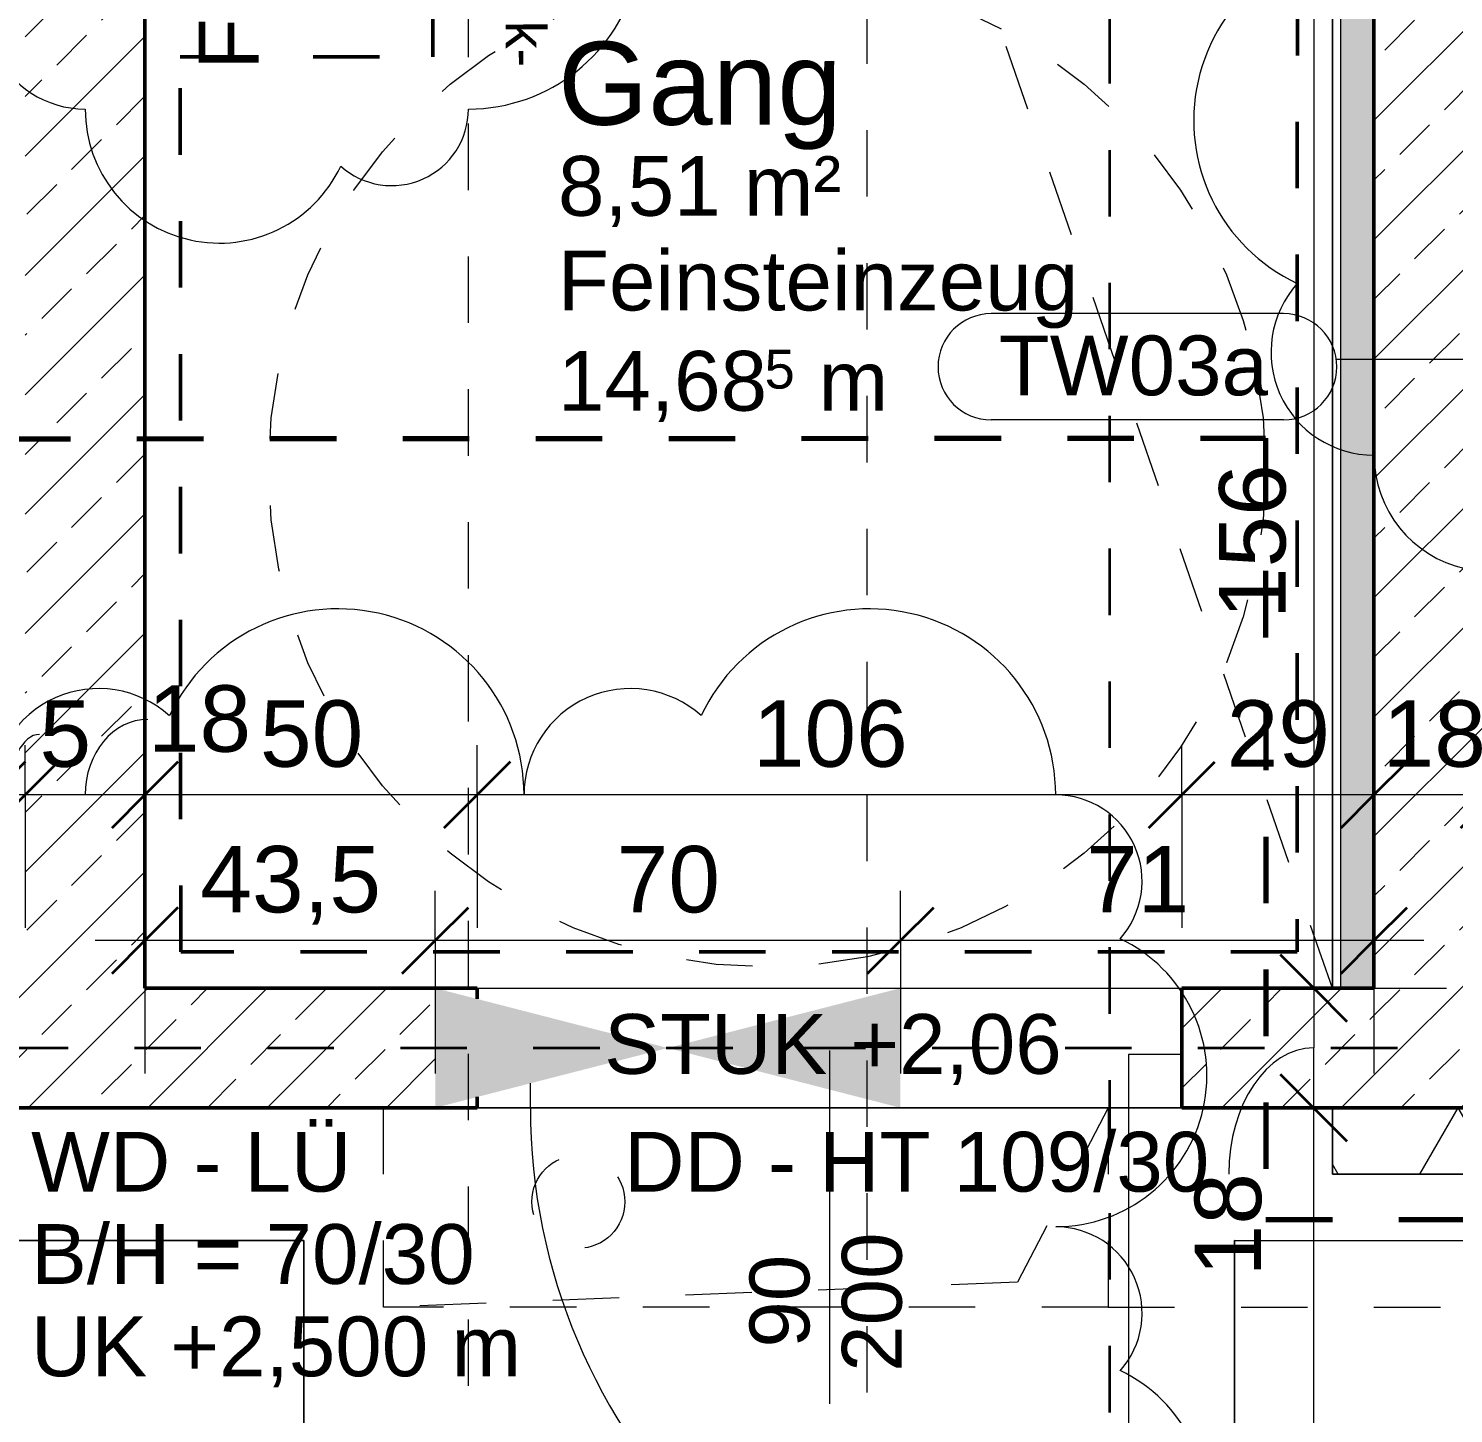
# Model space of a CAD drawing. Header units: metres. Extents: x -67.4 to -19.1, y 43.9 to 93.
# Drawn here: x -48.603 to -46.459, y 54.568 to 56.653 of the extents above; entities that cross this region are included whole.
import ezdxf

# ---------------------------------------------------------------- set-up
doc = ezdxf.new("R2010")
doc.units = ezdxf.units.M
for name, pattern in [('Achse', [0.009, 0.005, -0.002, 0, -0.002]), ('Strich Punkt Mittel', [0.015875, 0.00635, -0.004763, 0, -0.004763]), ('Verdeckt', [0.003, 0.002, -0.001]), ('Verdeckt Oben', [0.00225, 0.0015, -0.00075])]:
    doc.linetypes.add(name, pattern=pattern)
for name, color, linetype, lineweight in [('A-DETL-GENF_', 92, 'Continuous', 13), ('A_2D', 7, 'Continuous', 13), ('A_Bemassung-50_', 4, 'Continuous', 9), ('A_Bemassung_', 4, 'Continuous', 9), ('A_Beschriftung_', 7, 'Continuous', 9), ('A_Brandabschnitte', 30, 'Verdeckt', 50), ('A_Dach', 7, 'Continuous', 13), ('A_Decken', 8, 'Continuous', 13), ('A_Durchbruch_Projektion', 8, 'Verdeckt', 5), ('A_Raeume_', 7, 'Continuous', 5), ('A_Raeume_Beschriftung_', 7, 'Continuous', 9), ('A_Raster_', 1, 'Continuous', 9), ('A_Sanitaer', 3, 'Continuous', 13), ('A_Tueren', 31, 'Continuous', 13), ('A_Waende', 7, 'Continuous', 13), ('G-ANNO-REVC_', 71, 'Continuous', 9), ('G-ANNO-SYMB_', 111, 'Continuous', 9), ('Text', 130, 'Continuous', 9)]:
    doc.layers.add(name, color=color, linetype=linetype, lineweight=lineweight)
doc.styles.add('Arial_2', font='arial.ttf', dxfattribs={"height": 0.09})
doc.styles.add('Arial_3', font='arial.ttf', dxfattribs={"height": 0.125})
doc.styles.add('Arial_4', font='arial.ttf', dxfattribs={"height": 0.05849})
doc.styles.add('Arial_5', font='arial.ttf', dxfattribs={"height": 0.1})
doc.styles.add('Arial_6', font='arial.ttf', dxfattribs={"height": 0.06})
doc.dimstyles.new('WGA-Bemaßung_1', dxfattribs={"dimscale": 0.3048, "dimtxt": 0.102026, "dimasz": 0.328084, "dimexe": 0.246063, "dimexo": 0.0625, "dimgap": 0.04101, "dimtad": 1, "dimdec": 1, "dimlfac": 100, "dimrnd": 0.5, "dimdsep": 46, "dimtxsty": 'Arial_5', "dimblk1": 'OBLIQUE', "dimblk2": 'OBLIQUE', "dimsah": 1, "dimcen": 0.09, "dimdle": 0.246063, "dimazin": 2, "dimtfac": 1, "dimtdec": 4, "dimtix": 1, "dimtmove": 1, "dimatfit": 3, "dimfxl": 0.656168, "dimfxlon": 1, "dimtvp": 1, "dimtolj": 1, "dimtzin": 0, "dimarcsym": 2})
doc.dimstyles.new('WGA-Bemaßung_2', dxfattribs={"dimscale": 0.3048, "dimtxt": 0.102026, "dimasz": 0.328084, "dimexe": 0.246063, "dimexo": 0.0625, "dimgap": 0.04101, "dimtad": 1, "dimdec": 1, "dimlfac": 100, "dimrnd": 0.5, "dimdsep": 46, "dimtxsty": 'Arial_5', "dimblk1": 'OBLIQUE', "dimblk2": 'OBLIQUE', "dimsah": 1, "dimcen": 0.09, "dimdle": 0.246063, "dimazin": 2, "dimtfac": 1, "dimtdec": 4, "dimtix": 1, "dimtmove": 2, "dimatfit": 3, "dimfxl": 0.656168, "dimfxlon": 1, "dimtvp": 1, "dimtolj": 1, "dimtzin": 0, "dimarcsym": 2})
doc.dimstyles.new('WGA-Bemaßung_4', dxfattribs={"dimscale": 0.3048, "dimtxt": 0.102026, "dimasz": 0.328084, "dimexe": 0.246063, "dimexo": 0.0625, "dimgap": 0.04101, "dimtad": 1, "dimdec": 1, "dimlfac": 100, "dimrnd": 0.5, "dimdsep": 46, "dimtxsty": 'Arial_5', "dimblk1": 'OBLIQUE', "dimblk2": 'OBLIQUE', "dimsah": 1, "dimcen": 0.09, "dimdle": 0.246063, "dimazin": 2, "dimtfac": 1, "dimtdec": 4, "dimtix": 1, "dimtmove": 0, "dimatfit": 3, "dimfxl": 0.656168, "dimfxlon": 1, "dimtvp": 1, "dimtolj": 1, "dimtzin": 0, "dimarcsym": 2})
pattern_1 = [(45, (0, 0), (-0.08980256, 0.08980256), []), (45, (0.0898, 0), (-0.08980256, 0.08980256), [0.0635, -0.03175])]

# ---------------------------------------------------------------- blocks, each defined once
blk = doc.blocks.new('Tür_Blockzarge_1 Flügel - 90x200_RB 106x208_Untergeschoss-11755551-263_PP_00EG_BT2')
at = {"layer": 'A_Tueren'}
for p, q in [((-0.53, 0.09), (0.53, 0.09)), ((0.45, -0.01), (0.45, -0.09)), ((0.53, -0.01), (0.45, -0.01)), ((0.53, -0.09), (0.53, -0.01)), ((-0.45, -0.09), (-0.45, -0.0532)), ((-0.53, -0.0737), (-0.53, -0.09)), ((-0.53, -0.09), (-0.45, -0.09)), ((-0.53, -0.09), (0.53, -0.09)), ((0.45, -0.09), (0.53, -0.09))]:
    blk.add_line(p, q, dxfattribs=at)
at = {"layer": 'A_Tueren', "lineweight": 5}
blk.add_line((0.45, -0.09), (0.45, -0.99), dxfattribs=at)
blk.add_arc((0.45, -0.09), 0.9, 180, 270, dxfattribs=at)
blk = doc.blocks.new('Symbol_Schatten_Verdeckt_unten - Bodendurchbruch_Schatten_Verdeckt_unten-6532344-263_PP_00EG_BT2')
at = {"layer": 'A_Durchbruch_Projektion'}
for p, q in [((-0.5451, -0.15), (-0.5451, 0.15)), ((-0.5451, 0.15), (0.5451, 0.15)), ((-0.4088, 0.1125), (0.5451, 0.15)), ((0.5451, 0.15), (0.5451, -0.15)), ((-0.5451, -0.15), (-0.4088, 0.1125)), ((0.4042, -0.15), (-0.5451, -0.15))]:
    blk.add_line(p, q, dxfattribs=at)
blk = doc.blocks.new('Sani_Müllbehälter - 1100-6752689-263_PP_00EG_BT2')
at = {"layer": 'A_Sanitaer'}
for p, q in [((1.4, 1.4), (0, 1.4)), ((0, 1.4), (0, 0)), ((0, 0), (0, 1.4)), ((0, 1.4), (1.4, 1.4)), ((1.4, 0), (1.4, 1.4)), ((1.4, 1.4), (1.4, 0)), ((0, 0), (1.4, 0)), ((1.4, 0), (0, 0))]:
    blk.add_line(p, q, dxfattribs=at)
blk = doc.blocks.new('Sani_Müllbehälter - 1100-6752690-263_PP_00EG_BT2')
at = {"layer": 'A_Sanitaer'}
for p, q in [((1.4, 0), (0, 0)), ((0, 0), (0, -1.4)), ((0, -1.4), (0, 0)), ((0, 0), (1.4, 0)), ((1.4, -1.4), (1.4, 0)), ((1.4, 0), (1.4, -1.4)), ((0, -1.4), (1.4, -1.4)), ((1.4, -1.4), (0, -1.4))]:
    blk.add_line(p, q, dxfattribs=at)
blk = doc.blocks.new('Allg_WD_rechteckig - LÜ-11906250-263_PP_00EG_BT2')
at = {"layer": 'A-DETL-GENF_'}
for points in [[(0.125, 0.09), (0.1251, -0.09), (0.475, 0), (0.1251, 0.09)], [(0.825, 0.09), (0.475, 0), (0.825, -0.09), (0.825, 0.0899)]]:
    blk.add_hatch(color=256, dxfattribs=at).paths.add_polyline_path(points)
blk = doc.blocks.new('BS_Tuer_PP - unten-10002439-263_PP_00EG_BT2')
at = {"layer": 'A_Beschriftung_'}
blk.add_line((0, 0.000124), (0, -0.010513), dxfattribs=at)
blk = doc.blocks.new('BS_Wand_Lollipop - links_unten-2026911-263_PP_00EG_BT2')
at = {"layer": 'A_Beschriftung_'}
for p, q in [((-0.00467, 0.001367), (-0.01347, 0.001367)), ((-0.003087, 0), (0.003, 0)), ((-0.00467, -0.001833), (-0.01347, -0.001833))]:
    blk.add_line(p, q, dxfattribs=at)
for centre, start, end in [((-0.01347, -0.000233), 90, 270), ((-0.00467, -0.000233), 270, 90)]:
    blk.add_arc(centre, 0.0016, start, end, dxfattribs=at)
blk = doc.blocks.new('DIMBLOCK435-263_PP_00EG_BT2')
at = {"layer": 'A_Bemassung-50_', "transparency": 16777216}
for p, q in [((-46.5788, 55.4995), (-46.5788, 55.5745)), ((-46.3988, 55.4995), (-46.3988, 55.5745)), ((-46.3988, 55.4995), (-46.5788, 55.4995)), ((-46.5788, 55.4995), (-46.5788, 55.2995)), ((-46.3988, 55.4995), (-46.3988, 55.2995))]:
    blk.add_line(p, q, dxfattribs=at)
at = {"layer": 'A_Bemassung-50_', "lineweight": 35, "transparency": 16777216}
for p, q in [((-46.5788, 55.4995), (-46.5288, 55.5495)), ((-46.3988, 55.4995), (-46.3488, 55.5495)), ((-46.5788, 55.4995), (-46.6288, 55.4495)), ((-46.3988, 55.4995), (-46.4488, 55.4495))]:
    blk.add_line(p, q, dxfattribs=at)
at = {"layer": 'A_Bemassung-50_', "color": 0, "transparency": 16777216, "insert": (-46.5657, 55.6419), "char_height": 0.1, "width": 0.184588, "attachment_point": 1, "rotation": 359.9983, "line_spacing_factor": 0.941778, "style": 'Arial_5'}
blk.add_mtext('18', dxfattribs=at)
blk = doc.blocks.new('_Oblique')
at = {"color": 0, "linetype": 'ByBlock', "lineweight": -2}
blk.add_line((-0.5, -0.5), (0.5, 0.5), dxfattribs=at)
blk = doc.blocks.new('DIMBLOCK436-263_PP_00EG_BT2')
at = {"layer": 'A_Bemassung-50_', "transparency": 16777216}
for p, q in [((-46.868, 55.4995), (-46.868, 55.5745)), ((-46.5788, 55.4995), (-46.5788, 55.5745)), ((-46.5788, 55.4995), (-46.868, 55.4995)), ((-46.868, 55.4995), (-46.868, 55.2995)), ((-46.5788, 55.4995), (-46.5788, 55.2995))]:
    blk.add_line(p, q, dxfattribs=at)
at = {"layer": 'A_Bemassung-50_', "lineweight": 35, "transparency": 16777216}
for p, q in [((-46.868, 55.4995), (-46.818, 55.5495)), ((-46.5788, 55.4995), (-46.5288, 55.5495)), ((-46.868, 55.4995), (-46.918, 55.4495)), ((-46.5788, 55.4995), (-46.6288, 55.4495))]:
    blk.add_line(p, q, dxfattribs=at)
at = {"layer": 'A_Bemassung-50_', "color": 0, "transparency": 16777216, "insert": (-46.8003, 55.6419), "char_height": 0.1, "width": 0.184588, "attachment_point": 1, "rotation": 359.9983, "line_spacing_factor": 0.941778, "style": 'Arial_5'}
blk.add_mtext('29', dxfattribs=at)
blk = doc.blocks.new('DIMBLOCK437-263_PP_00EG_BT2')
at = {"layer": 'A_Bemassung-50_', "transparency": 16777216}
for p, q in [((-47.928, 55.4996), (-47.928, 55.5746)), ((-46.868, 55.4995), (-46.868, 55.5745)), ((-46.868, 55.4995), (-47.928, 55.4996)), ((-47.928, 55.4996), (-47.928, 55.2996)), ((-46.868, 55.4995), (-46.868, 55.2995))]:
    blk.add_line(p, q, dxfattribs=at)
at = {"layer": 'A_Bemassung-50_', "lineweight": 35, "transparency": 16777216}
for p, q in [((-47.928, 55.4996), (-47.878, 55.5496)), ((-46.868, 55.4995), (-46.818, 55.5495)), ((-47.928, 55.4996), (-47.978, 55.4496)), ((-46.868, 55.4995), (-46.918, 55.4495))]:
    blk.add_line(p, q, dxfattribs=at)
at = {"layer": 'A_Bemassung-50_', "color": 0, "transparency": 16777216, "insert": (-47.5133, 55.6419), "char_height": 0.1, "width": 0.276883, "attachment_point": 1, "rotation": 359.9983, "line_spacing_factor": 0.941778, "style": 'Arial_5'}
blk.add_mtext('106', dxfattribs=at)
blk = doc.blocks.new('DIMBLOCK438-263_PP_00EG_BT2')
at = {"layer": 'A_Bemassung-50_', "transparency": 16777216}
for p, q in [((-48.428, 55.4996), (-48.428, 55.5746)), ((-47.928, 55.4996), (-47.928, 55.5746)), ((-47.928, 55.4996), (-48.428, 55.4996)), ((-48.428, 55.4996), (-48.428, 55.2996)), ((-47.928, 55.4996), (-47.928, 55.2996))]:
    blk.add_line(p, q, dxfattribs=at)
at = {"layer": 'A_Bemassung-50_', "lineweight": 35, "transparency": 16777216}
for p, q in [((-48.428, 55.4996), (-48.378, 55.5496)), ((-47.928, 55.4996), (-47.878, 55.5496)), ((-48.428, 55.4996), (-48.478, 55.4496)), ((-47.928, 55.4996), (-47.978, 55.4496))]:
    blk.add_line(p, q, dxfattribs=at)
at = {"layer": 'A_Bemassung-50_', "color": 0, "transparency": 16777216, "insert": (-48.2549, 55.6419), "char_height": 0.1, "width": 0.184588, "attachment_point": 1, "rotation": 359.9983, "line_spacing_factor": 0.941778, "style": 'Arial_5'}
blk.add_mtext('50', dxfattribs=at)
blk = doc.blocks.new('DIMBLOCK439-263_PP_00EG_BT2')
at = {"layer": 'A_Bemassung-50_', "transparency": 16777216}
for p, q in [((-48.608, 55.4996), (-48.608, 55.5746)), ((-48.428, 55.4996), (-48.428, 55.5746)), ((-48.428, 55.4996), (-48.608, 55.4996)), ((-48.608, 55.4996), (-48.608, 55.2996)), ((-48.428, 55.4996), (-48.428, 55.2996))]:
    blk.add_line(p, q, dxfattribs=at)
at = {"layer": 'A_Bemassung-50_', "lineweight": 35, "transparency": 16777216}
for p, q in [((-48.608, 55.4996), (-48.558, 55.5496)), ((-48.428, 55.4996), (-48.378, 55.5496)), ((-48.608, 55.4996), (-48.658, 55.4496)), ((-48.428, 55.4996), (-48.478, 55.4496))]:
    blk.add_line(p, q, dxfattribs=at)
at = {"layer": 'A_Bemassung-50_', "transparency": 16777216}
blk.add_ellipse((-48.4236, 55.4996), major_axis=(0, 0.1136), ratio=0.830457, start_param=0, end_param=1.570796, dxfattribs=at)
at = {"layer": 'A_Bemassung-50_', "color": 0, "transparency": 16777216, "insert": (-48.4236, 55.6645), "char_height": 0.1, "width": 0.184588, "attachment_point": 1, "rotation": 359.9983, "line_spacing_factor": 0.941778, "style": 'Arial_5'}
blk.add_mtext('18', dxfattribs=at)
blk = doc.blocks.new('DIMBLOCK440-263_PP_00EG_BT2')
at = {"layer": 'A_Bemassung-50_', "transparency": 16777216}
for p, q in [((-48.6576, 55.4996), (-48.6576, 55.5746)), ((-48.608, 55.4996), (-48.608, 55.5746)), ((-48.608, 55.4996), (-48.6576, 55.4996)), ((-48.6576, 55.4996), (-48.6576, 55.2996)), ((-48.608, 55.4996), (-48.608, 55.2996))]:
    blk.add_line(p, q, dxfattribs=at)
at = {"layer": 'A_Bemassung-50_', "lineweight": 35, "transparency": 16777216}
for p, q in [((-48.6576, 55.4996), (-48.6076, 55.5496)), ((-48.608, 55.4996), (-48.558, 55.5496)), ((-48.6576, 55.4996), (-48.7076, 55.4496)), ((-48.608, 55.4996), (-48.658, 55.4496))]:
    blk.add_line(p, q, dxfattribs=at)
at = {"layer": 'A_Bemassung-50_', "transparency": 16777216}
blk.add_ellipse((-48.5866, 55.4996), major_axis=(0, 0.091), ratio=0.507297, start_param=0, end_param=1.570796, dxfattribs=at)
at = {"layer": 'A_Bemassung-50_', "color": 0, "transparency": 16777216, "insert": (-48.5866, 55.6419), "char_height": 0.1, "width": 0.092294, "attachment_point": 1, "rotation": 359.9983, "line_spacing_factor": 0.941778, "style": 'Arial_5'}
blk.add_mtext('5', dxfattribs=at)
blk = doc.blocks.new('DIMBLOCK471-263_PP_00EG_BT2')
at = {"layer": 'A_Bemassung-50_', "lineweight": 35, "transparency": 16777216}
for p, q in [((-46.6694, 56.7661), (-46.7194, 56.8161)), ((-46.6694, 56.7661), (-46.6194, 56.7161)), ((-46.6694, 55.2086), (-46.7194, 55.2586)), ((-46.6694, 55.2086), (-46.6194, 55.1586))]:
    blk.add_line(p, q, dxfattribs=at)
at = {"layer": 'A_Bemassung-50_', "transparency": 16777216}
for p, q in [((-46.6694, 56.7661), (-46.8694, 56.7661)), ((-46.6694, 56.7661), (-46.6694, 55.2086)), ((-46.6694, 56.7661), (-46.5944, 56.7661)), ((-46.6694, 55.2086), (-46.7444, 55.2086)), ((-46.6694, 55.2086), (-46.4694, 55.2086))]:
    blk.add_line(p, q, dxfattribs=at)
at = {"layer": 'A_Bemassung-50_', "color": 0, "transparency": 16777216, "insert": (-46.8118, 55.7642), "char_height": 0.1, "width": 0.276883, "attachment_point": 1, "rotation": 90, "line_spacing_factor": 0.941778, "style": 'Arial_5'}
blk.add_mtext('156', dxfattribs=at)
blk = doc.blocks.new('DIMBLOCK472-263_PP_00EG_BT2')
at = {"layer": 'A_Bemassung-50_', "lineweight": 35, "transparency": 16777216}
for p, q in [((-46.6694, 55.2086), (-46.7194, 55.2586)), ((-46.6694, 55.2086), (-46.6194, 55.1586)), ((-46.6695, 55.0286), (-46.7195, 55.0786)), ((-46.6695, 55.0286), (-46.6195, 54.9786))]:
    blk.add_line(p, q, dxfattribs=at)
at = {"layer": 'A_Bemassung-50_', "transparency": 16777216}
for p, q in [((-46.6694, 55.2086), (-46.7444, 55.2086)), ((-46.6694, 55.2086), (-46.6695, 55.0286)), ((-46.6694, 55.2086), (-46.4694, 55.2086)), ((-46.6695, 55.0286), (-46.7445, 55.0286)), ((-46.6695, 55.0286), (-46.4695, 55.0286))]:
    blk.add_line(p, q, dxfattribs=at)
blk.add_ellipse((-46.6695, 54.9288), major_axis=(0, 0.1898), ratio=0.672426, start_param=0, end_param=1.570796, dxfattribs=at)
at = {"layer": 'A_Bemassung-50_', "color": 0, "transparency": 16777216, "insert": (-46.8485, 54.775), "char_height": 0.1, "width": 0.184588, "attachment_point": 1, "rotation": 90, "line_spacing_factor": 0.941778, "style": 'Arial_5'}
blk.add_mtext('18', dxfattribs=at)
blk = doc.blocks.new('DIMBLOCK473-263_PP_00EG_BT2')
at = {"layer": 'A_Bemassung-50_', "lineweight": 35, "transparency": 16777216}
for p, q in [((-46.6695, 55.0286), (-46.7195, 55.0786)), ((-46.6695, 55.0286), (-46.6195, 54.9786)), ((-46.6695, 52.9887), (-46.7195, 53.0387)), ((-46.6695, 52.9887), (-46.6195, 52.9387))]:
    blk.add_line(p, q, dxfattribs=at)
at = {"layer": 'A_Bemassung-50_', "transparency": 16777216}
for p, q in [((-46.6695, 55.0286), (-46.7445, 55.0286)), ((-46.6695, 55.0286), (-46.6695, 52.9887)), ((-46.6695, 55.0286), (-46.4695, 55.0286)), ((-46.6695, 52.9887), (-46.7445, 52.9887)), ((-46.6695, 52.9887), (-46.4695, 52.9887))]:
    blk.add_line(p, q, dxfattribs=at)
at = {"layer": 'A_Bemassung-50_', "color": 0, "transparency": 16777216, "insert": (-46.8118, 53.8933), "char_height": 0.1, "width": 0.276883, "attachment_point": 1, "rotation": 90, "line_spacing_factor": 0.941778, "style": 'Arial_5'}
blk.add_mtext('204', dxfattribs=at)
blk = doc.blocks.new('Family - ___-11880915-263_PP_00EG_BT2')
at = {"layer": 'G-ANNO-REVC_'}
for centre, radius, start, end in [((-22.9605, 70.9896), 0.149, 115.5497, 247.36), ((-22.3852, 70.8708), 0.2608, 247.36, 42.1512), ((-22.8315, 70.7744), 0.2018, 157.36, 312.1512), ((-22.592, 70.6745), 0.1153, 205.5497, 337.36)]:
    blk.add_arc(centre, radius, start, end, dxfattribs=at)
blk = doc.blocks.new('Family - ___-11902899-263_PP_00EG_BT2')
at = {"layer": 'G-ANNO-REVC_'}
for centre, radius, start, end in [((-21.2346, 70.0898), 0.2713, 67.36, 222.1512), ((-21.3689, 69.7679), 0.155, 115.5497, 247.36), ((-21.267, 69.5575), 0.175, 157.36, 312.1512)]:
    blk.add_arc(centre, radius, start, end, dxfattribs=at)
blk = doc.blocks.new('Family - ___-11906004-263_PP_00EG_BT2')
at = {"layer": 'G-ANNO-REVC_'}
for centre, radius, start, end in [((-23.3965, 69.8915), 0.16, 25.5497, 157.36), ((-23.0642, 69.753), 0.28, 337.36, 132.1512), ((-22.6581, 69.5836), 0.16, 25.5497, 157.36), ((-22.3259, 69.445), 0.28, 337.36, 132.1512), ((-22.1175, 69.2173), 0.13, 295.5497, 67.36), ((-22.2301, 68.9473), 0.2275, 247.36, 42.1512), ((-22.3677, 68.6173), 0.13, 295.5497, 67.36), ((-22.4803, 68.3474), 0.2275, 247.36, 42.1512)]:
    blk.add_arc(centre, radius, start, end, dxfattribs=at)
blk = doc.blocks.new('DIMBLOCK619-263_PP_00EG_BT2')
at = {"layer": 'A_Bemassung-50_', "transparency": 16777216}
for p, q in [((-47.2912, 55.2803), (-47.2912, 55.3553)), ((-46.5788, 55.2803), (-46.5788, 55.3553)), ((-46.5038, 55.2803), (-47.2912, 55.2803)), ((-47.2912, 55.2803), (-47.2912, 55.0803)), ((-46.5788, 55.2803), (-46.5788, 55.0803))]:
    blk.add_line(p, q, dxfattribs=at)
at = {"layer": 'A_Bemassung-50_', "lineweight": 35, "transparency": 16777216}
for p, q in [((-47.2912, 55.2803), (-47.2412, 55.3303)), ((-46.5788, 55.2803), (-46.5288, 55.3303)), ((-47.2912, 55.2803), (-47.3412, 55.2303)), ((-46.5788, 55.2803), (-46.6288, 55.2303))]:
    blk.add_line(p, q, dxfattribs=at)
at = {"layer": 'A_Bemassung-50_', "color": 0, "transparency": 16777216, "insert": (-47.0119, 55.4226), "char_height": 0.1, "width": 0.184588, "attachment_point": 1, "rotation": 359.9983, "line_spacing_factor": 0.941778, "style": 'Arial_5'}
blk.add_mtext('71', dxfattribs=at)
blk = doc.blocks.new('DIMBLOCK620-263_PP_00EG_BT2')
at = {"layer": 'A_Bemassung-50_', "transparency": 16777216}
for p, q in [((-47.9912, 55.2803), (-47.9912, 55.3553)), ((-47.2912, 55.2803), (-47.2912, 55.3553)), ((-47.2912, 55.2803), (-47.9912, 55.2803)), ((-47.9912, 55.2803), (-47.9912, 55.0803)), ((-47.2912, 55.2803), (-47.2912, 55.0803))]:
    blk.add_line(p, q, dxfattribs=at)
at = {"layer": 'A_Bemassung-50_', "lineweight": 35, "transparency": 16777216}
for p, q in [((-47.9912, 55.2803), (-47.9412, 55.3303)), ((-47.2912, 55.2803), (-47.2412, 55.3303)), ((-47.9912, 55.2803), (-48.0412, 55.2303)), ((-47.2912, 55.2803), (-47.3412, 55.2303))]:
    blk.add_line(p, q, dxfattribs=at)
at = {"layer": 'A_Bemassung-50_', "color": 0, "transparency": 16777216, "insert": (-47.7181, 55.4227), "char_height": 0.1, "width": 0.184588, "attachment_point": 1, "rotation": 359.9983, "line_spacing_factor": 0.941778, "style": 'Arial_5'}
blk.add_mtext('70', dxfattribs=at)
blk = doc.blocks.new('DIMBLOCK621-263_PP_00EG_BT2')
at = {"layer": 'A_Bemassung-50_', "transparency": 16777216}
for p, q in [((-48.428, 55.2804), (-48.428, 55.3554)), ((-47.9912, 55.2803), (-47.9912, 55.3553)), ((-47.9912, 55.2803), (-48.503, 55.2804)), ((-48.428, 55.2804), (-48.428, 55.0804)), ((-47.9912, 55.2803), (-47.9912, 55.0803))]:
    blk.add_line(p, q, dxfattribs=at)
at = {"layer": 'A_Bemassung-50_', "lineweight": 35, "transparency": 16777216}
for p, q in [((-48.428, 55.2804), (-48.378, 55.3304)), ((-47.9912, 55.2803), (-47.9412, 55.3303)), ((-48.428, 55.2804), (-48.478, 55.2304)), ((-47.9912, 55.2803), (-48.0412, 55.2303))]:
    blk.add_line(p, q, dxfattribs=at)
at = {"layer": 'A_Bemassung-50_', "color": 0, "transparency": 16777216, "insert": (-48.3446, 55.4227), "char_height": 0.1, "width": 0.323972, "attachment_point": 1, "rotation": 359.9983, "line_spacing_factor": 0.941778, "style": 'Arial_5'}
blk.add_mtext('43,5', dxfattribs=at)

msp = doc.modelspace()

# ---------------------------------------------------------------- hatches: boundary and pattern name
at = {"layer": 'A_Waende', "lineweight": 5}
h = msp.add_hatch(dxfattribs=at)
h.set_pattern_fill('FP_3', color=250, style=0, pattern_type=2)
h.set_pattern_definition(pattern_1)
h.paths.add_polyline_path([(-48.428, 55.2087), (-48.4279, 60.3688), (-48.6078, 60.3688), (-48.608, 55.2087), (-48.5973, 55.2087)])
h = msp.add_hatch(dxfattribs=at)
h.set_pattern_fill('FP_10', color=250, angle=-112.36, style=0, pattern_type=2)
h.set_pattern_definition([(314.998, (-46.64166, 57.78867), (0.2539954, -0.1270123), [0.02245, -0.15715]), (314.998, (-46.530515, 57.74079), (0.2539954, -0.1270123), [0.02245, -0.15715]), (314.998, (-46.64098, 57.72459), (0.2539954, -0.1270123), [0.02245, -0.15715]), (314.998, (-46.53038, 57.67802), (0.2539954, -0.1270123), [0.02245, -0.15715]), (341.563, (-46.62528, 57.77328), (0.5079932, -0.1270184), [0.0502, -0.35141]), (341.563, (-46.577897, 57.757033), (0.5079932, -0.1270184), [0.0502, -0.35141]), (341.563, (-46.62553, 57.709586), (0.5079932, -0.1270184), [0.0502, -0.35141]), (341.563, (-46.578146, 57.69334), (0.5079932, -0.1270184), [0.0502, -0.35141]), (44.998, (-46.5302, 57.7731), (-0.2540043, -0.1269946), [0.02245, -0.15715]), (44.998, (-46.64098, 57.72459), (-0.2540043, -0.1269946), [0.02245, -0.15715]), (44.998, (-46.53045, 57.7094), (-0.2540043, -0.1269946), [0.02245, -0.15715]), (44.998, (-46.64085, 57.66182), (-0.2540043, -0.1269946), [0.02245, -0.15715]), (18.433, (-46.577897, 57.757033), (-0.5080021, -0.12698295), [0.0502, -0.35141]), (18.433, (-46.625594, 57.74097), (-0.5080021, -0.12698295), [0.0502, -0.35141]), (18.433, (-46.578146, 57.69334), (-0.5080021, -0.12698295), [0.0502, -0.35141]), (18.433, (-46.625843, 57.677276), (-0.5080021, -0.12698295), [0.0502, -0.35141])])
h.paths.add_polyline_path([(-46.5788, 55.2086), (-46.5788, 60.3687), (-46.6286, 60.3687), (-46.6288, 55.2086)])
h = msp.add_hatch(dxfattribs=at)
h.set_pattern_fill('FP_3', color=250, style=0, pattern_type=2)
h.set_pattern_definition(pattern_1)
h.paths.add_polyline_path([(-46.3988, 55.0286), (-46.3987, 60.3687), (-46.5786, 60.3687), (-46.5788, 55.0286)])
h = msp.add_hatch(dxfattribs=at)
h.set_pattern_fill('FP_3', color=250, style=0, pattern_type=2)
h.set_pattern_definition(pattern_1)
h.paths.add_polyline_path([(-46.5788, 55.0286), (-46.5788, 55.0288), (-46.5788, 55.2086), (-46.868, 55.2086), (-46.868, 55.0286), (-46.6413, 55.0286)])
h.paths.add_polyline_path([(-47.928, 55.0287), (-47.928, 55.0449), (-47.9912, 55.0287)])
h.paths.add_polyline_path([(-47.9912, 55.2087), (-47.928, 55.1924), (-47.928, 55.2087)])
h.paths.add_polyline_path([(-47.9912, 55.0287), (-47.9912, 55.2087), (-53.9888, 55.2088), (-53.9888, 55.0288), (-47.9996, 55.0287)])
h = msp.add_hatch(dxfattribs=at)
h.set_pattern_fill('FP_94', color=250, angle=202.64, style=0, pattern_type=2)
h.set_pattern_definition([(179.998, (-45.9755, 55.02862), (-7e-06, -0.20638), []), (239.998, (-45.9755, 55.02862), (0.178727, -0.103196), []), (299.998, (-45.9755, 55.02862), (0.178725, 0.10318), [])])
h.paths.add_polyline_path([(-45.3088, 54.9286), (-45.3088, 54.9286), (-45.3088, 55.0286), (-46.6413, 55.0286), (-46.6413, 54.9286), (-45.3684, 54.9286)])

# ---------------------------------------------------------------- linework, layer by layer
at = {"layer": 'A_2D', "linetype": 'Verdeckt Oben'}
msp.add_line((-46.6413, 55.2086), (-48.4278, 60.3688), dxfattribs=at)
at = {"layer": 'A_2D', "linetype": 'Verdeckt Oben', "lineweight": 5}
for p, q in [((-47.3413, 53), (-47.3411, 57.915)), ((-47.9413, 53.01), (-47.9411, 57.9102)), ((-46.9788, 54.7286), (-45.3988, 54.7286))]:
    msp.add_line(p, q, dxfattribs=at)
at = {"layer": 'A_2D', "linetype": 'Verdeckt', "lineweight": 5}
msp.add_circle((-47.4917, 55.9905), 0.75, dxfattribs=at)
at = {"layer": 'A_2D', "linetype": 'Verdeckt Oben', "lineweight": 5}
msp.add_circle((-47.7759, 54.8871), 0.07, dxfattribs=at)
at = {"layer": 'A_Brandabschnitte'}
for p, q in [((-46.694, 60.3127), (-46.6941, 55.2631)), ((-47.9948, 56.6106), (-47.9958, 58.4839)), ((-48.3748, 56.6104), (-47.9948, 56.6106)), ((-48.3741, 55.2631), (-48.3748, 56.6104)), ((-46.6941, 55.2631), (-48.3741, 55.2631))]:
    msp.add_line(p, q, dxfattribs=at)
at = {"layer": 'A_Dach'}
msp.add_line((-46.868, 55.0286), (-47.928, 55.0287), dxfattribs=at)
at = {"layer": 'A_Decken'}
msp.add_line((-47.928, 55.2087), (-46.868, 55.2086), dxfattribs=at)
at = {"layer": 'A_Raeume_', "flags": 128}
for points in [[(-48.428, 55.2087), (-46.6413, 55.2086), (-46.6411, 60.3687), (-48.4278, 60.3688), (-48.4279, 58.4562), (-48.0322, 58.4562), (-48.0322, 57.3137), (-48.0322, 57.2912), (-48.0322, 56.6712), (-48.4279, 56.6712)], [(-53.989, 48.0388), (-41.6841, 48.9288), (-37.7089, 50.6337), (-37.7088, 52.8885), (-45.3088, 52.8887), (-45.3088, 54.9286), (-46.6413, 54.9286), (-46.6413, 55.0286), (-48.518, 55.0287), (-50.7558, 55.0287), (-52.3038, 55.0288), (-52.3038, 54.5238), (-53.9888, 54.5238)]]:
    msp.add_lwpolyline(points, close=True, dxfattribs=at)
at = {"layer": 'A_Raster_', "linetype": 'Strich Punkt Mittel', "lineweight": 35}
for p, q in [((-46.9759, 85.8702), (-46.9771, 46.5269)), ((-56.2436, 55.1189), (-25.836, 55.118))]:
    msp.add_line(p, q, dxfattribs=at)
at = {"layer": 'A_Waende'}
for p, q in [((-46.6411, 60.3687), (-46.6413, 55.2086)), ((-46.6288, 55.2086), (-46.6286, 60.3687))]:
    msp.add_line(p, q, dxfattribs=at)
at = {"layer": 'A_Waende', "color": 50, "lineweight": 50}
for p, q in [((-46.5786, 60.3687), (-46.5788, 55.2086)), ((-48.428, 55.2087), (-48.4279, 58.4412)), ((-47.928, 55.2087), (-48.428, 55.2087)), ((-47.928, 55.1924), (-47.928, 55.2087)), ((-46.5788, 55.2086), (-46.868, 55.2086)), ((-46.868, 55.2086), (-46.868, 55.0286)), ((-47.928, 55.0287), (-47.928, 55.0449)), ((-53.9888, 55.0288), (-47.928, 55.0287)), ((-46.868, 55.0286), (-46.3988, 55.0286))]:
    msp.add_line(p, q, dxfattribs=at)
at = {"layer": 'A_Waende', "color": 250, "lineweight": 5}
for p, q in [((-46.6413, 55.0286), (-46.6413, 54.9286)), ((-46.6413, 54.9286), (-45.3088, 54.9286))]:
    msp.add_line(p, q, dxfattribs=at)
at = {"layer": 'G-ANNO-SYMB_', "linetype": 'Achse', "lineweight": 70}
for p, q in [((-56.4399, 56.0314), (-46.7419, 56.0366)), ((-46.7419, 56.0366), (-46.7413, 54.8603)), ((-46.7413, 54.8603), (-35.184, 54.8666))]:
    msp.add_line(p, q, dxfattribs=at)

# ---------------------------------------------------------------- block references
at = {"layer": 'A-DETL-GENF_', "rotation": 179.998275878371}
msp.add_blockref('Allg_WD_rechteckig - LÜ-11906250-263_PP_00EG_BT2', (-47.1662, 55.1186), dxfattribs=at)
at = {"layer": 'A_2D', "rotation": 179.998275878371}
msp.add_blockref('Symbol_Schatten_Verdeckt_unten - Bodendurchbruch_Schatten_Verdeckt_unten-6532344-263_PP_00EG_BT2', (-47.5238, 54.8786), dxfattribs=at)
at = {"layer": 'A_Beschriftung_', "xscale": 49.99999999999998, "yscale": 49.99999999999998, "zscale": 49.99999999999998}
msp.add_blockref('BS_Wand_Lollipop - links_unten-2026911-263_PP_00EG_BT2', (-46.4812, 56.1556), dxfattribs=at)
at = {"layer": 'A_Beschriftung_', "xscale": 49.99999999999998, "yscale": 49.99999999999998, "zscale": 49.99999999999998, "rotation": 359.998275878371}
msp.add_blockref('BS_Tuer_PP - unten-10002439-263_PP_00EG_BT2', (-47.398, 55.1086), dxfattribs=at)
at = {"layer": 'A_Sanitaer'}
for name, p, rotation in [('Sani_Müllbehälter - 1100-6752689-263_PP_00EG_BT2', (-49.5888, 54.8287), 269.9982758784551), ('Sani_Müllbehälter - 1100-6752690-263_PP_00EG_BT2', (-46.7888, 54.8286), 359.9982758785824)]:
    msp.add_blockref(name, p, dxfattribs=dict(at, rotation=rotation))
at = {"layer": 'A_Tueren', "rotation": 359.998275878371}
msp.add_blockref('Tür_Blockzarge_1 Flügel - 90x200_RB 106x208_Untergeschoss-11755551-263_PP_00EG_BT2', (-47.398, 55.1186), dxfattribs=at)
at = {"layer": 'G-ANNO-REVC_', "rotation": 22.64000000000043}
for name in ['Family - ___-11902899-263_PP_00EG_BT2', 'Family - ___-11880915-263_PP_00EG_BT2', 'Family - ___-11906004-263_PP_00EG_BT2']:
    msp.add_blockref(name, (0, 0), dxfattribs=at)

# ---------------------------------------------------------------- texts
at = {"layer": 'A_Beschriftung_', "char_height": 0.09, "attachment_point": 1, "style": 'Arial_2'}
for s, insert, width, rotation in [('FBD - ET 50/30', (-48.3469, 56.5914), 1.038185, 90), ('STUK +2,06', (-47.7369, 55.1697), 0.82173, 359.9983), ('200', (-47.3793, 54.6312), 0.252532, 90), ('90', (-47.5182, 54.6676), 0.168354, 90)]:
    msp.add_mtext(s, dxfattribs=dict(at, insert=insert, width=width, rotation=rotation))
for s, insert, width in [('TW03a', (-47.1434, 56.191), 0.493038), ('WD - LÜ', (-48.5993, 54.9924), 0.581223), ('DD - HT 109/30', (-47.7069, 54.9924), 1.046202), ('B/H = 70/30', (-48.5993, 54.8535), 0.793671), ('UK +2,500 m', (-48.5993, 54.7145), 0.877848)]:
    msp.add_mtext(s, dxfattribs=dict(at, insert=insert, width=width))
at = {"layer": 'A_Raeume_Beschriftung_', "attachment_point": 1}
for s, insert, char_height, width, style in [('Gang', (-47.8065, 56.6332), 0.125, 0.51308, 'Arial_3'), ('8,51 m²', (-47.8065, 56.4612), 0.09, 0.505063, 'Arial_2'), ('Feinsteinzeug', (-47.8065, 56.3187), 0.09, 0.909915, 'Arial_2'), ('14,68', (-47.8065, 56.1678), 0.09, 0.376793, 'Arial_2'), ('5', (-47.4956, 56.1696), 0.0585, 0.056118, 'Arial_4'), (' m', (-47.4493, 56.1678), 0.09, 0.164346, 'Arial_2')]:
    msp.add_mtext(s, dxfattribs=dict(at, insert=insert, char_height=char_height, width=width, style=style))
at = {"layer": 'Text', "color": 7, "insert": (-47.8272, 57.0003), "char_height": 0.06, "width": 0.525105, "attachment_point": 1, "rotation": 270.3007, "style": 'Arial_6'}
msp.add_mtext('E-Technik-', dxfattribs=at)

# ---------------------------------------------------------------- dimensions: what is measured, and where the dimension line sits
at = {"layer": 'A_Bemassung_'}
for base, p1, p2, angle, dimstyle, override, picture, middle in [((-46.66944822, 55.20861847), (-46.86940135, 56.76612449), (-46.46944822, 55.20861245), 89.99827588, 'WGA-Bemaßung_2', {"dimpost": '<>', "dimfxl": 1.608044}, 'DIMBLOCK471-263_PP_00EG_BT2', (-46.74508433, 55.90266683)), ((-46.6695, 55.0286), (-46.4694, 55.2086), (-46.4695, 55.0286), 89.9983, 'WGA-Bemaßung_1', {"dimpost": '<>', "dimfxl": 0.18}, 'DIMBLOCK472-263_PP_00EG_BT2', (-46.7818, 54.8672))]:
    dim = msp.add_linear_dim(base=base, p1=p1, p2=p2, angle=angle, dimstyle=dimstyle, override=override, dxfattribs=at)
    dim.commit()
    dim.dimension.update_dxf_attribs({"geometry": picture, "text_midpoint": middle, "dimtype": 160, "text_rotation": 90})
for base, p1, p2, override, picture, middle in [((-48.608, 55.4996), (-48.428, 55.2996), (-48.608, 55.2996), {"dimpost": '<>', "dimfxl": 0.18}, 'DIMBLOCK439-263_PP_00EG_BT2', (-48.3313, 55.5979)), ((-48.6576, 55.4996), (-48.608, 55.2996), (-48.6576, 55.2996), {"dimpost": '<>', "dimfxl": 0.049636}, 'DIMBLOCK440-263_PP_00EG_BT2', (-48.5405, 55.5752))]:
    dim = msp.add_linear_dim(base=base, p1=p1, p2=p2, angle=359.9983, dimstyle='WGA-Bemaßung_1', override=override, dxfattribs=at)
    dim.commit()
    dim.dimension.update_dxf_attribs({"geometry": picture, "text_midpoint": middle, "dimtype": 160})
for base, p1, p2, angle, override, picture, middle in [((-48.428, 55.4996), (-47.928, 55.2996), (-48.428, 55.2996), 359.9983, {"dimpost": '<>', "dimfxl": 0.5}, 'DIMBLOCK438-263_PP_00EG_BT2', (-48.178, 55.5631)), ((-47.928, 55.4996), (-46.868, 55.2995), (-47.928, 55.2996), 359.9983, {"dimpost": '<>', "dimfxl": 1.06}, 'DIMBLOCK437-263_PP_00EG_BT2', (-47.398, 55.5631)), ((-46.868, 55.4995), (-46.5788, 55.2995), (-46.868, 55.2995), 359.9983, {"dimpost": '<>', "dimfxl": 0.289212}, 'DIMBLOCK436-263_PP_00EG_BT2', (-46.7234, 55.5631)), ((-46.5788, 55.4995), (-46.3988, 55.2995), (-46.5788, 55.2995), 359.9983, {"dimpost": '<>', "dimfxl": 0.18}, 'DIMBLOCK435-263_PP_00EG_BT2', (-46.4888, 55.5631)), ((-48.428, 55.2804), (-47.9912, 55.0803), (-48.428, 55.0804), 359.9983, {"dimpost": '<>', "dimfxl": 0.436769}, 'DIMBLOCK621-263_PP_00EG_BT2', (-48.2096, 55.3439)), ((-47.9912, 55.2803), (-47.2912, 55.0803), (-47.9912, 55.0803), 359.9983, {"dimpost": '<>', "dimfxl": 0.7}, 'DIMBLOCK620-263_PP_00EG_BT2', (-47.6412, 55.3439)), ((-47.2912, 55.2803), (-46.5788, 55.0803), (-47.2912, 55.0803), 359.9983, {"dimpost": '<>', "dimfxl": 0.712443}, 'DIMBLOCK619-263_PP_00EG_BT2', (-46.935, 55.343)), ((-46.6695, 52.9887), (-46.4695, 55.0286), (-46.4695, 52.9887), 89.9983, {"dimpost": '<>', "dimfxl": 2.039888}, 'DIMBLOCK473-263_PP_00EG_BT2', (-46.733, 54.0087))]:
    dim = msp.add_linear_dim(base=base, p1=p1, p2=p2, angle=angle, dimstyle='WGA-Bemaßung_4', override=override, dxfattribs=at)
    dim.commit()
    dim.dimension.update_dxf_attribs({"geometry": picture, "text_midpoint": middle})

doc.saveas('drawing.dxf')
